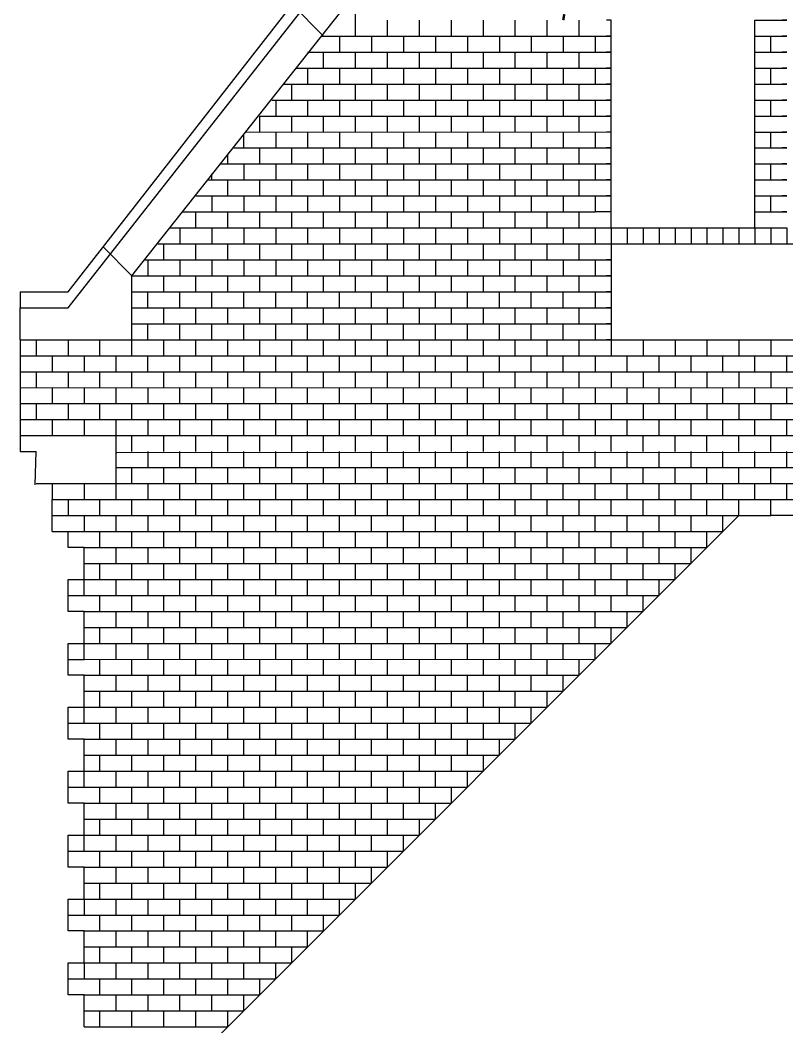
# Model space of a CAD drawing. Extents: x 10 to 104, y 10 to 179.
# Drawn here: x 10 to 58, y 84 to 147 of the extents above; entities that cross this region are included whole.
import ezdxf

# ---------------------------------------------------------------- set-up
doc = ezdxf.new("R2010")
doc.units = 0
doc.header["$MEASUREMENT"] = 0
doc.layers.add('OHNE_NAMEN', color=7, linetype='CONTINUOUS')

msp = doc.modelspace()

# ---------------------------------------------------------------- linework, layer by layer
at = {"layer": 'OHNE_NAMEN', "color": 7, "linetype": 'CONTINUOUS'}
for p, q in [((13.0011, 129.0017), (46.0012, 171.0016)), ((17.0011, 131.0015), (43.8894, 165.0139)), ((29, 145.9999), (27.0012, 148.0016)), ((31.0012, 146.0017), (31.0012, 148.0016)), ((31.0002, 146.0006), (31.0002, 147.0007)), ((33.0002, 146.0006), (33.0002, 147.0007)), ((35.0002, 146.0006), (35.0002, 147.0007)), ((37.0004, 146.0006), (37.0004, 147.0007)), ((39.0003, 146.0006), (39.0003, 147.0007)), ((41.0002, 146.0006), (41.0002, 147.0007)), ((43.0001, 146.0006), (43.0001, 147.0007)), ((45.0003, 146.0006), (45.0003, 147.0007)), ((56.0003, 147.0004), (58.0002, 147.0004)), ((28.875, 145.9999), (31.0012, 146.0017)), ((30.0004, 146.001), (30.0004, 145.0008)), ((31.0008, 146.0013), (47.0006, 146.0013)), ((32.0004, 146.001), (32.0004, 145.0008)), ((34.0004, 146.001), (34.0004, 145.0008)), ((36.0003, 146.001), (36.0003, 145.0008)), ((38.0005, 146.001), (38.0005, 145.0008)), ((40.0004, 146.001), (40.0004, 145.0008)), ((42.0003, 146.001), (42.0003, 145.0008)), ((44.0002, 146.001), (44.0002, 145.0008)), ((46.0005, 146.001), (46.0005, 145.0008)), ((56.0003, 146.0003), (58.0002, 146.0003)), ((57.0004, 145.0005), (57.0004, 146.0003)), ((28.0007, 145.0012), (47.0006, 145.0012)), ((29.0002, 144.0007), (29.0002, 145.0008)), ((31.0002, 144.0007), (31.0002, 145.0008)), ((33.0002, 144.0007), (33.0002, 145.0008)), ((35.0002, 144.0007), (35.0002, 145.0008)), ((37.0004, 144.0007), (37.0004, 145.0008)), ((39.0003, 144.0007), (39.0003, 145.0008)), ((41.0002, 144.0007), (41.0002, 145.0008)), ((43.0001, 144.0007), (43.0001, 145.0008)), ((45.0003, 144.0007), (45.0003, 145.0008)), ((56.0003, 145.0005), (58.0002, 145.0005)), ((27.25, 144), (47.0006, 144.0014)), ((28.0004, 144.0011), (28.0004, 143.0009)), ((30.0004, 144.0011), (30.0004, 143.0009)), ((32.0004, 144.0011), (32.0004, 143.0009)), ((34.0004, 144.0011), (34.0004, 143.0009)), ((36.0003, 144.0011), (36.0003, 143.0009)), ((38.0005, 144.0011), (38.0005, 143.0009)), ((40.0004, 144.0011), (40.0004, 143.0009)), ((42.0003, 144.0011), (42.0003, 143.0009)), ((44.0002, 144.0011), (44.0002, 143.0009)), ((46.0005, 144.0011), (46.0005, 143.0009)), ((56.0003, 144.0004), (58.0002, 144.0004)), ((57.0004, 143.0002), (57.0004, 144.0004)), ((26.5, 142.9999), (47.0006, 143.0013)), ((27.0003, 142.0008), (27.0003, 143.0009)), ((29.0002, 142.0008), (29.0002, 143.0009)), ((31.0002, 142.0008), (31.0002, 143.0006)), ((33.0002, 142.0008), (33.0002, 143.0006)), ((35.0002, 142.0008), (35.0002, 143.0006)), ((37.0004, 142.0008), (37.0004, 143.0006)), ((39.0003, 142.0008), (39.0003, 143.0006)), ((41.0002, 142.0008), (41.0002, 143.0006)), ((43.0001, 142.0008), (43.0001, 143.0006)), ((45.0003, 142.0008), (45.0003, 143.0006)), ((56.0003, 143.0002), (58.0002, 143.0002)), ((25.75, 142.0001), (47.0006, 142.0012)), ((26.0004, 142.0008), (26.0004, 141.001)), ((28.0004, 142.0008), (28.0004, 141.001)), ((30.0004, 142.0008), (30.0004, 141.001)), ((32.0004, 142.0008), (32.0004, 141.001)), ((34.0004, 142.0008), (34.0004, 141.001)), ((36.0003, 142.0008), (36.0003, 141.001)), ((38.0005, 142.0008), (38.0005, 141.001)), ((40.0004, 142.0008), (40.0004, 141.001)), ((42.0003, 142.0008), (42.0003, 141.001)), ((44.0002, 142.0008), (44.0002, 141.001)), ((46.0005, 142.0008), (46.0005, 141.001)), ((56.0003, 142.0005), (58.0002, 142.0005)), ((57.0004, 141.0003), (57.0004, 142.0005)), ((25, 141), (47.0006, 141.0014)), ((25.0003, 140.0009), (25.0003, 141.001)), ((27.0003, 140.0009), (27.0003, 141.001)), ((29.0002, 140.0009), (29.0002, 141.001)), ((31.0002, 140.0009), (31.0002, 141.0007)), ((33.0002, 140.0009), (33.0002, 141.0007)), ((35.0002, 140.0009), (35.0002, 141.0007)), ((37.0004, 140.0009), (37.0004, 141.0007)), ((39.0003, 140.0009), (39.0003, 141.0007)), ((41.0002, 140.0009), (41.0002, 141.0007)), ((43.0001, 140.0009), (43.0001, 141.0007)), ((45.0003, 140.0009), (45.0003, 141.0007)), ((56.0003, 141.0003), (58.0002, 141.0003)), ((24, 139.0001), (24, 139.875)), ((24.125, 139.9999), (47.0006, 140.0013)), ((26.0004, 140.0009), (26.0004, 139.0008)), ((28.0004, 140.0009), (28.0004, 139.0008)), ((30.0004, 140.0009), (30.0004, 139.0008)), ((32.0004, 140.0009), (32.0004, 139.0008)), ((34.0004, 140.0009), (34.0004, 139.0008)), ((36.0003, 140.0009), (36.0003, 139.0008)), ((38.0005, 140.0009), (38.0005, 139.0008)), ((40.0004, 140.0009), (40.0004, 139.0008)), ((42.0003, 140.0009), (42.0003, 139.0008)), ((44.0002, 140.0009), (44.0002, 139.0008)), ((46.0005, 140.0009), (46.0005, 139.0008)), ((56.0003, 140.0002), (58.0002, 140.0002)), ((57.0004, 139.0004), (57.0004, 140.0002)), ((23.0003, 138.001), (23, 138.6251)), ((23.375, 139.0001), (47.0006, 139.0012)), ((25.0003, 138.001), (25.0003, 139.0008)), ((27.0003, 138.001), (27.0003, 139.0008)), ((29.0002, 138.001), (29.0002, 139.0008)), ((31.0002, 138.0007), (31.0002, 139.0008)), ((33.0002, 138.0007), (33.0002, 139.0008)), ((35.0002, 138.0007), (35.0002, 139.0008)), ((37.0004, 138.0007), (37.0004, 139.0008)), ((39.0003, 138.0007), (39.0003, 139.0008)), ((41.0002, 138.0007), (41.0002, 139.0008)), ((43.0001, 138.0007), (43.0001, 139.0008)), ((45.0003, 138.0007), (45.0003, 139.0008)), ((56.0003, 139.0004), (58.0002, 139.0004)), ((22.5, 138), (47.0006, 138.0014)), ((24.0004, 138.001), (24.0004, 137.0009)), ((26.0004, 138.001), (26.0004, 137.0009)), ((28.0004, 138.001), (28.0004, 137.0009)), ((30.0004, 138.001), (30.0004, 137.0009)), ((32.0004, 138.001), (32.0004, 137.0009)), ((34.0004, 138.001), (34.0004, 137.0009)), ((36.0003, 138.001), (36.0003, 137.0009)), ((38.0005, 138.001), (38.0005, 137.0009)), ((40.0004, 138.001), (40.0004, 137.0009)), ((42.0003, 138.001), (42.0003, 137.0009)), ((44.0002, 138.001), (44.0002, 137.0009)), ((46.0005, 138.001), (46.0005, 137.0009)), ((56.0003, 138.0003), (58.0002, 138.0003)), ((57.0004, 137.0002), (57.0004, 138.0003)), ((22, 136.9998), (22, 137.3748)), ((21.75, 136.9998), (47.0006, 137.0012)), ((23.0004, 136.0008), (23.0004, 137.0009)), ((25.0003, 136.0008), (25.0003, 137.0009)), ((27.0003, 136.0008), (27.0003, 137.0009)), ((29.0003, 136.0008), (29.0003, 137.0009)), ((31.0002, 136.0008), (31.0002, 137.0009)), ((33.0002, 136.0008), (33.0002, 137.0009)), ((35.0002, 136.0008), (35.0002, 137.0009)), ((37.0004, 136.0008), (37.0004, 137.0009)), ((39.0003, 136.0008), (39.0003, 137.0009)), ((41.0002, 136.0008), (41.0002, 137.0009)), ((43.0001, 136.0008), (43.0001, 137.0009)), ((45.0003, 136.0008), (45.0003, 137.0009)), ((56.0003, 137.0002), (58.0002, 137.0002)), ((21.0008, 136.0011), (47.0006, 136.0011)), ((22.0004, 136.0008), (22.0004, 135.001)), ((24.0004, 136.0008), (24.0004, 135.001)), ((26.0004, 136.0008), (26.0004, 135.001)), ((28.0004, 136.0008), (28.0004, 135.001)), ((30.0004, 136.0008), (30.0004, 135.001)), ((32.0004, 136.0008), (32.0004, 135.001)), ((34.0004, 136.0008), (34.0004, 135.001)), ((36.0003, 136.0008), (36.0003, 135.001)), ((38.0005, 136.0008), (38.0005, 135.001)), ((40.0004, 136.0008), (40.0004, 135.001)), ((42.0003, 136.0008), (42.0003, 135.001)), ((44.0002, 136.0008), (44.0002, 135.001)), ((46.0005, 136.0008), (46.0005, 135.001)), ((56.0003, 136.0004), (58.0002, 136.0004)), ((57.0004, 135.0003), (57.0004, 136.0004)), ((20.125, 134.9999), (46.0008, 135.0014)), ((21.0004, 134.0009), (21.0004, 135.001)), ((23.0004, 134.0009), (23.0004, 135.001)), ((25.0003, 134.0009), (25.0003, 135.001)), ((27.0003, 134.0009), (27.0003, 135.001)), ((29.0003, 134.0009), (29.0003, 135.001)), ((31.0003, 134.0009), (31.0003, 135.001)), ((33.0002, 134.0009), (33.0002, 135.001)), ((35.0002, 134.0009), (35.0002, 135.001)), ((37.0004, 134.0009), (37.0004, 135.001)), ((39.0003, 134.0009), (39.0003, 135.0006)), ((41.0002, 134.0009), (41.0002, 135.0006)), ((43.0001, 134.0009), (43.0001, 135.0006)), ((45.0003, 134.0009), (45.0003, 135.0006)), ((47.0006, 135.0014), (46.0008, 135.0014)), ((56.0003, 135.0003), (58.0002, 135.0003)), ((19.375, 134.0002), (47.0002, 134.0005)), ((20.0003, 134.0009), (20.0003, 133.0007)), ((22.0004, 134.0009), (22.0004, 133.0007)), ((24.0004, 134.0009), (24.0004, 133.0007)), ((26.0004, 134.0009), (26.0004, 133.0007)), ((28.0004, 134.0009), (28.0004, 133.0007)), ((30.0004, 134.0009), (30.0004, 133.0007)), ((32.0004, 134.0009), (32.0004, 133.0007)), ((34.0004, 134.0009), (34.0004, 133.0007)), ((36.0003, 134.0009), (36.0003, 133.0007)), ((38.0005, 134.0009), (38.0005, 133.0007)), ((40.0004, 134.0009), (40.0004, 133.0007)), ((42.0003, 134.0009), (42.0003, 133.0007)), ((44.0002, 134.0009), (44.0002, 133.0007)), ((46.0001, 134.0005), (46.0001, 133.0004)), ((47.0002, 134.0005), (47.0002, 133.0004)), ((48.0004, 134.0005), (48.0004, 133.0004)), ((49.0005, 134.0005), (49.0005, 133.0004)), ((50.0003, 134.0005), (50.0003, 133.0004)), ((51.0004, 134.0005), (51.0004, 133.0004)), ((52.0005, 134.0005), (52.0005, 133.0004)), ((53.0003, 134.0005), (53.0003, 133.0004)), ((54.0004, 134.0005), (54.0004, 133.0004)), ((55.0005, 134.0005), (55.0005, 133.0004)), ((56.0003, 134.0005), (56.0003, 133.0004)), ((56.0003, 134.0005), (58.0002, 134.0005)), ((57.0004, 134.0005), (57.0004, 133.0004)), ((58.0002, 134.0005), (58.0002, 133.0004)), ((18.625, 133), (47.0002, 133.0004)), ((19.0004, 132.001), (19.0004, 133.0007)), ((21.0004, 132.001), (21.0004, 133.0007)), ((23.0004, 132.001), (23.0004, 133.0007)), ((25.0003, 132.001), (25.0003, 133.0007)), ((27.0003, 132.001), (27.0003, 133.0007)), ((29.0003, 132.001), (29.0003, 133.0007)), ((31.0003, 132.001), (31.0003, 133.0007)), ((33.0003, 132.001), (33.0003, 133.0007)), ((35.0004, 132.001), (35.0004, 133.0007)), ((37.0004, 132.001), (37.0004, 133.0007)), ((39.0003, 132.0006), (39.0003, 133.0007)), ((41.0002, 132.0006), (41.0002, 133.0007)), ((43.0004, 132.0006), (43.0004, 133.0007)), ((45.0003, 132.0006), (45.0003, 133.0007)), ((17.0011, 131.0015), (15.1768, 132.8258)), ((17.75, 131.9999), (47.0002, 132.0003)), ((18.0003, 132.001), (18.0003, 131.0009)), ((20.0003, 132.001), (20.0003, 131.0009)), ((22.0004, 132.001), (22.0004, 131.0009)), ((24.0004, 132.001), (24.0004, 131.0009)), ((26.0004, 132.001), (26.0004, 131.0009)), ((28.0004, 132.001), (28.0004, 131.0009)), ((30.0004, 132.001), (30.0004, 131.0009)), ((32.0004, 132.001), (32.0004, 131.0009)), ((34.0004, 132.001), (34.0004, 131.0009)), ((36.0003, 132.001), (36.0003, 131.0009)), ((38.0005, 132.001), (38.0005, 131.0009)), ((40.0004, 132.001), (40.0004, 131.0009)), ((42.0003, 132.001), (42.0003, 131.0009)), ((44.0002, 132.001), (44.0002, 131.0009)), ((46.0005, 132.0003), (46.0005, 131.0005)), ((17.0004, 130.0007), (17.0004, 131.0009)), ((17.0007, 131.0012), (47.0002, 131.0005)), ((17.0011, 127.0014), (17.0011, 131.0015)), ((19.0004, 130.0007), (19.0004, 131.0009)), ((21.0004, 130.0007), (21.0004, 131.0009)), ((23.0004, 130.0007), (23.0004, 131.0009)), ((25.0003, 130.0007), (25.0003, 131.0009)), ((27.0003, 130.0007), (27.0003, 131.0009)), ((29.0003, 130.0007), (29.0003, 131.0009)), ((31.0003, 130.0007), (31.0003, 131.0009)), ((33.0003, 130.0007), (33.0003, 131.0009)), ((35.0004, 130.0007), (35.0004, 131.0009)), ((37.0004, 130.0007), (37.0004, 131.0009)), ((39.0003, 130.0007), (39.0003, 131.0009)), ((41.0002, 130.0007), (41.0002, 131.0009)), ((43.0004, 130.0007), (43.0004, 131.0009)), ((45.0003, 130.0007), (45.0003, 131.0009)), ((17.0007, 130.0014), (47.0002, 130.0004)), ((18, 128.9999), (18, 130)), ((20.0003, 129.0009), (20.0003, 130.0007)), ((22.0004, 129.0009), (22.0004, 130.0007)), ((24.0004, 129.0009), (24.0004, 130.0007)), ((26.0004, 129.0009), (26.0004, 130.0007)), ((28.0004, 129.0009), (28.0004, 130.0007)), ((30.0004, 129.0009), (30.0004, 130.0007)), ((32.0004, 129.0009), (32.0004, 130.0007)), ((34.0004, 129.0009), (34.0004, 130.0007)), ((36.0003, 129.0009), (36.0003, 130.0007)), ((38.0005, 129.0009), (38.0005, 130.0007)), ((40.0004, 129.0006), (40.0004, 130.0007)), ((42.0003, 129.0006), (42.0003, 130.0007)), ((44.0002, 129.0006), (44.0002, 130.0007)), ((46.0005, 130.0004), (46.0005, 129.0003)), ((10.0008, 129.0013), (13.0011, 129.0017)), ((17.0004, 128.0008), (17.0004, 129.0009)), ((17.0007, 129.0013), (47.0002, 129.0003)), ((19.0004, 128.0008), (19.0004, 129.0009)), ((21.0004, 128.0008), (21.0004, 129.0009)), ((23.0004, 128.0008), (23.0004, 129.0009)), ((25.0003, 128.0008), (25.0003, 129.0009)), ((27.0003, 128.0008), (27.0003, 129.0009)), ((29.0003, 128.0008), (29.0003, 129.0009)), ((31.0003, 128.0008), (31.0003, 129.0009)), ((33.0003, 128.0008), (33.0003, 129.0009)), ((35.0004, 128.0008), (35.0004, 129.0009)), ((37.0004, 128.0008), (37.0004, 129.0009)), ((39.0003, 128.0008), (39.0003, 129.0009)), ((41.0002, 128.0008), (41.0002, 129.0009)), ((43.0004, 128.0008), (43.0004, 129.0009)), ((45.0003, 128.0008), (45.0003, 129.0009)), ((17.0007, 128.0012), (47.0002, 128.0005)), ((18.0003, 127.0007), (18.0003, 128.0008)), ((20.0003, 127.0007), (20.0003, 128.0008)), ((22.0004, 127.0007), (22.0004, 128.0008)), ((24.0004, 127.0007), (24.0004, 128.0008)), ((26.0004, 127.0007), (26.0004, 128.0008)), ((28.0004, 127.0007), (28.0004, 128.0008)), ((30.0004, 127.0007), (30.0004, 128.0008)), ((32.0004, 127.0007), (32.0004, 128.0008)), ((34.0004, 127.0007), (34.0004, 128.0008)), ((36.0003, 127.0007), (36.0003, 128.0008)), ((38.0002, 127.0007), (38.0002, 128.0008)), ((40.0004, 127.0007), (40.0004, 128.0008)), ((42.0003, 127.0007), (42.0003, 128.0008)), ((44.0002, 127.0007), (44.0002, 128.0008)), ((46.0005, 128.0005), (46.0005, 127.0004)), ((10.0008, 127.0014), (47.0002, 127.0004)), ((11.0004, 127.0007), (11.0004, 126.0009)), ((13.0004, 127.0007), (13.0004, 126.0009)), ((15.0004, 126.0009), (15.0004, 127.0007)), ((17.0004, 126.0009), (17.0004, 127.0007)), ((19.0004, 126.0009), (19.0004, 127.0007)), ((21.0004, 126.0009), (21.0004, 127.0007)), ((23.0004, 126.0009), (23.0004, 127.0007)), ((25.0003, 126.0009), (25.0003, 127.0007)), ((27.0003, 126.0009), (27.0003, 127.0007)), ((29.0003, 126.0009), (29.0003, 127.0007)), ((31.0003, 126.0009), (31.0003, 127.0007)), ((33.0003, 126.0009), (33.0003, 127.0007)), ((35.0004, 126.0009), (35.0004, 127.0007)), ((37.0004, 126.0009), (37.0004, 127.0007)), ((39.0003, 126.0009), (39.0003, 127.0007)), ((41.0002, 126.0009), (41.0002, 127.0007)), ((43.0004, 126.0009), (43.0004, 127.0007)), ((45.0003, 126.0009), (45.0003, 127.0007)), ((47.0002, 127.0004), (47.0002, 126.0002)), ((49.0005, 127.0004), (49.0005, 126.0002)), ((51.0004, 127.0004), (51.0004, 126.0002)), ((53.0003, 127.0004), (53.0003, 126.0002)), ((55.0005, 127.0004), (55.0005, 126.0002)), ((57.0004, 127.0004), (57.0004, 126.0002)), ((10.0008, 126.0013), (104.0003, 126.0002)), ((12.0003, 126.0009), (12.0003, 125.0008)), ((14.0003, 126.0009), (14.0003, 125.0008)), ((16.0003, 126.0009), (16.0003, 125.0008)), ((18.0003, 125.0008), (18.0003, 126.0009)), ((20.0003, 125.0008), (20.0003, 126.0009)), ((22.0004, 125.0008), (22.0004, 126.0009)), ((24.0004, 125.0008), (24.0004, 126.0009)), ((26.0004, 125.0008), (26.0004, 126.0009)), ((28.0004, 125.0008), (28.0004, 126.0009)), ((30.0004, 125.0008), (30.0004, 126.0009)), ((32.0003, 125.0008), (32.0003, 126.0009)), ((34.0004, 125.0008), (34.0004, 126.0009)), ((36.0003, 125.0008), (36.0003, 126.0009)), ((38.0002, 125.0008), (38.0002, 126.0006)), ((40.0004, 125.0008), (40.0004, 126.0006)), ((42.0003, 125.0008), (42.0003, 126.0006)), ((44.0002, 125.0008), (44.0002, 126.0006)), ((46.0005, 126.0002), (46.0005, 125.0004)), ((48, 125.0008), (48, 126.0006)), ((50.0003, 125.0008), (50.0003, 126.0006)), ((52.0001, 125.0008), (52.0001, 126.0006)), ((54, 125.0008), (54, 126.0006)), ((56.0003, 125.0008), (56.0003, 126.0006)), ((58.0002, 125.0008), (58.0002, 126.0006)), ((10.0008, 125.0012), (104.0003, 125.0004)), ((11.0004, 125.0008), (11.0004, 124.001)), ((13.0004, 125.0008), (13.0004, 124.001)), ((15.0004, 124.001), (15.0004, 125.0008)), ((17.0004, 124.001), (17.0004, 125.0008)), ((19.0004, 124.001), (19.0004, 125.0008)), ((21.0004, 124.001), (21.0004, 125.0008)), ((23.0004, 124.001), (23.0004, 125.0008)), ((25.0003, 124.001), (25.0003, 125.0008)), ((27.0003, 124.001), (27.0003, 125.0008)), ((29.0003, 124.001), (29.0003, 125.0008)), ((31.0003, 124.001), (31.0003, 125.0008)), ((33.0003, 124.001), (33.0003, 125.0008)), ((35.0004, 124.001), (35.0004, 125.0008)), ((37.0004, 124.001), (37.0004, 125.0008)), ((39.0003, 124.001), (39.0003, 125.0008)), ((41.0002, 124.001), (41.0002, 125.0008)), ((43.0004, 124.001), (43.0004, 125.0008)), ((45.0003, 124.001), (45.0003, 125.0008)), ((47.0002, 125.0004), (47.0002, 124.0003)), ((49.0005, 125.0004), (49.0005, 124.0003)), ((51.0004, 125.0004), (51.0004, 124.0003)), ((53.0003, 125.0004), (53.0003, 124.0003)), ((55.0005, 125.0004), (55.0005, 124.0003)), ((57.0004, 125.0004), (57.0004, 124.0003)), ((10.0008, 124.0014), (104.0003, 124.0003)), ((12.0003, 124.001), (12.0003, 123.0009)), ((14.0003, 124.001), (14.0003, 123.0009)), ((16.0003, 124.001), (16.0003, 123.0009)), ((18.0003, 124.001), (18.0003, 123.0009)), ((20.0003, 123.0009), (20.0003, 124.001)), ((22.0004, 123.0009), (22.0004, 124.001)), ((24.0004, 123.0009), (24.0004, 124.001)), ((26.0004, 123.0009), (26.0004, 124.001)), ((28.0004, 123.0009), (28.0004, 124.001)), ((30.0004, 123.0009), (30.0004, 124.001)), ((32.0004, 123.0009), (32.0004, 124.001)), ((34.0004, 123.0009), (34.0004, 124.001)), ((36.0003, 123.0009), (36.0003, 124.001)), ((38.0005, 123.0009), (38.0005, 124.001)), ((40.0004, 123.0009), (40.0004, 124.0007)), ((42.0003, 123.0009), (42.0003, 124.0007)), ((44.0002, 123.0009), (44.0002, 124.0007)), ((46.0005, 124.0003), (46.0005, 123.0002)), ((48, 123.0009), (48, 124.0007)), ((50.0003, 123.0009), (50.0003, 124.0007)), ((52.0001, 123.0009), (52.0001, 124.0007)), ((54, 123.0009), (54, 124.0007)), ((56.0003, 123.0009), (56.0003, 124.0007)), ((58.0002, 123.0009), (58.0002, 124.0007)), ((10.0008, 123.0013), (104.0003, 123.0002)), ((11.0004, 123.0009), (11.0004, 122.0008)), ((13.0004, 123.0009), (13.0004, 122.0008)), ((15.0004, 122.0008), (15.0004, 123.0009)), ((17.0004, 122.0008), (17.0004, 123.0009)), ((19.0004, 122.0008), (19.0004, 123.0009)), ((21.0004, 122.0008), (21.0004, 123.0009)), ((23.0004, 122.0008), (23.0004, 123.0009)), ((25.0003, 122.0008), (25.0003, 123.0009)), ((27.0003, 122.0008), (27.0003, 123.0009)), ((29.0003, 122.0008), (29.0003, 123.0009)), ((31.0003, 122.0008), (31.0003, 123.0009)), ((33.0003, 122.0008), (33.0003, 123.0009)), ((35.0004, 122.0008), (35.0004, 123.0009)), ((37.0004, 122.0008), (37.0004, 123.0009)), ((39.0003, 122.0008), (39.0003, 123.0009)), ((41.0002, 122.0008), (41.0002, 123.0009)), ((43.0004, 122.0008), (43.0004, 123.0009)), ((45.0003, 122.0008), (45.0003, 123.0009)), ((47.0002, 123.0002), (47.0002, 122.0004)), ((49.0005, 123.0002), (49.0005, 122.0004)), ((51.0004, 123.0002), (51.0004, 122.0004)), ((53.0003, 123.0002), (53.0003, 122.0004)), ((55.0005, 123.0002), (55.0005, 122.0004)), ((57.0004, 123.0002), (57.0004, 122.0004)), ((10.0008, 122.0011), (104.0003, 122.0004)), ((12.0003, 122.0008), (12.0003, 121.001)), ((14.0003, 122.0008), (14.0003, 121.001)), ((16.0003, 122.0008), (16.0003, 121.001)), ((18.0003, 122.0008), (18.0003, 121.001)), ((20.0003, 121.001), (20.0003, 122.0008)), ((22.0004, 121.001), (22.0004, 122.0008)), ((24.0004, 121.001), (24.0004, 122.0008)), ((26.0004, 121.001), (26.0004, 122.0008)), ((28.0004, 121.001), (28.0004, 122.0008)), ((30.0004, 121.001), (30.0004, 122.0008)), ((32.0004, 121.001), (32.0004, 122.0008)), ((34.0004, 121.001), (34.0004, 122.0008)), ((36.0003, 121.001), (36.0003, 122.0008)), ((38.0005, 121.001), (38.0005, 122.0008)), ((40.0004, 121.0007), (40.0004, 122.0008)), ((42.0003, 121.0007), (42.0003, 122.0008)), ((44.0002, 121.0007), (44.0002, 122.0008)), ((46.0005, 122.0004), (46.0005, 121.0003)), ((48, 121.0007), (48, 122.0008)), ((50.0003, 121.0007), (50.0003, 122.0008)), ((52.0001, 121.0007), (52.0001, 122.0008)), ((54, 121.0007), (54, 122.0008)), ((56.0003, 121.0007), (56.0003, 122.0008)), ((58.0002, 121.0007), (58.0002, 122.0008)), ((10.0008, 121.0014), (104.0003, 121.0003)), ((16.0003, 121.0003), (16.0003, 118.0003)), ((17.0004, 120.0009), (17.0004, 121.001)), ((19.0004, 120.0009), (19.0004, 121.001)), ((21.0004, 120.0009), (21.0004, 121.001)), ((23.0004, 120.0009), (23.0004, 121.001)), ((25.0003, 120.0009), (25.0003, 121.001)), ((27.0003, 120.0009), (27.0003, 121.001)), ((29.0003, 120.0009), (29.0003, 121.001)), ((31.0003, 120.0009), (31.0003, 121.001)), ((33.0003, 120.0009), (33.0003, 121.001)), ((35.0004, 120.0009), (35.0004, 121.001)), ((37.0004, 120.0009), (37.0004, 121.001)), ((39.0003, 120.0009), (39.0003, 121.001)), ((41.0002, 120.0009), (41.0002, 121.001)), ((43.0004, 120.0009), (43.0004, 121.001)), ((45.0003, 120.0009), (45.0003, 121.001)), ((47.0002, 120.0009), (47.0002, 121.001)), ((49.0005, 120.0009), (49.0005, 121.001)), ((51.0004, 120.0009), (51.0004, 121.001)), ((53.0003, 120.0009), (53.0003, 121.001)), ((55.0005, 120.0009), (55.0005, 121.001)), ((57.0004, 120.0009), (57.0004, 121.0007)), ((16.0517, 119.9448), (98.0003, 120.0002)), ((18.0003, 120.0009), (18.0003, 119.0011)), ((20.0003, 119.0011), (20.0003, 120.0009)), ((22.0004, 119.0011), (22.0004, 120.0009)), ((24.0004, 119.0011), (24.0004, 120.0009)), ((26.0004, 119.0011), (26.0004, 120.0009)), ((28.0004, 119.0011), (28.0004, 120.0009)), ((30.0004, 119.0011), (30.0004, 120.0009)), ((32.0004, 119.0011), (32.0004, 120.0009)), ((34.0004, 119.0011), (34.0004, 120.0009)), ((36.0003, 119.0011), (36.0003, 120.0009)), ((38.0005, 119.0011), (38.0005, 120.0009)), ((40.0004, 119.0008), (40.0004, 120.0009)), ((42.0003, 119.0008), (42.0003, 120.0009)), ((44.0002, 119.0008), (44.0002, 120.0009)), ((46.0001, 119.0008), (46.0001, 120.0009)), ((48.0004, 119.0008), (48.0004, 120.0009)), ((50.0003, 119.0008), (50.0003, 120.0009)), ((52.0001, 119.0008), (52.0001, 120.0009)), ((54.0004, 119.0008), (54.0004, 120.0009)), ((56.0003, 119.0008), (56.0003, 120.0009)), ((58.0002, 119.0008), (58.0002, 120.0009)), ((16.0003, 119.0004), (98.0003, 119.0004)), ((17.0004, 118.001), (17.0004, 119.0011)), ((19.0004, 118.001), (19.0004, 119.0011)), ((21.0004, 118.001), (21.0004, 119.0011)), ((23.0004, 118.001), (23.0004, 119.0011)), ((25.0003, 118.001), (25.0003, 119.0011)), ((27.0003, 118.001), (27.0003, 119.0011)), ((29.0003, 118.001), (29.0003, 119.0011)), ((31.0003, 118.001), (31.0003, 119.0011)), ((33.0003, 118.001), (33.0003, 119.0011)), ((35.0004, 118.001), (35.0004, 119.0011)), ((37.0004, 118.001), (37.0004, 119.0011)), ((39.0003, 118.001), (39.0003, 119.0011)), ((41.0002, 118.001), (41.0002, 119.0011)), ((43.0004, 118.001), (43.0004, 119.0011)), ((45.0003, 118.001), (45.0003, 119.0011)), ((47.0002, 118.001), (47.0002, 119.0011)), ((49.0005, 118.0006), (49.0005, 119.0008)), ((51.0004, 118.0006), (51.0004, 119.0008)), ((53.0003, 118.0006), (53.0003, 119.0008)), ((55.0005, 118.0006), (55.0005, 119.0008)), ((57.0004, 118.0006), (57.0004, 119.0008)), ((12, 117.9999), (102, 117.9999)), ((14.0003, 118.001), (14.0003, 117.0009)), ((16.0003, 118.001), (16.0003, 117.0009)), ((18.0003, 118.001), (18.0003, 117.0009)), ((20.0003, 117.0009), (20.0003, 118.001)), ((22.0004, 117.0009), (22.0004, 118.001)), ((24.0004, 117.0009), (24.0004, 118.001)), ((26.0004, 117.0009), (26.0004, 118.001)), ((28.0004, 117.0009), (28.0004, 118.001)), ((30.0004, 117.0009), (30.0004, 118.001)), ((32.0004, 117.0009), (32.0004, 118.001)), ((34.0004, 117.0009), (34.0004, 118.001)), ((36.0003, 117.0009), (36.0003, 118.001)), ((38.0005, 117.0009), (38.0005, 118.001)), ((40.0004, 117.0009), (40.0004, 118.001)), ((42.0003, 117.0009), (42.0003, 118.001)), ((44.0002, 117.0009), (44.0002, 118.001)), ((46.0001, 117.0009), (46.0001, 118.001)), ((48.0004, 117.0009), (48.0004, 118.0006)), ((50.0003, 117.0009), (50.0003, 118.0006)), ((52.0001, 117.0009), (52.0001, 118.0006)), ((54.0004, 117.0009), (54.0004, 118.0006)), ((56.0003, 117.0009), (56.0003, 118.0006)), ((58.0002, 117.0009), (58.0002, 118.0006)), ((12, 117.0002), (102.0004, 117.0002)), ((13.0004, 117.0009), (13.0004, 116.0011)), ((15.0004, 116.0011), (15.0004, 117.0009)), ((17.0004, 116.0011), (17.0004, 117.0009)), ((19.0004, 116.0011), (19.0004, 117.0009)), ((21.0004, 116.0011), (21.0004, 117.0009)), ((23.0004, 116.0011), (23.0004, 117.0009)), ((25.0003, 116.0011), (25.0003, 117.0009)), ((27.0003, 116.0011), (27.0003, 117.0009)), ((29.0003, 116.0011), (29.0003, 117.0009)), ((31.0003, 116.0011), (31.0003, 117.0009)), ((33.0003, 116.0011), (33.0003, 117.0009)), ((35.0004, 116.0011), (35.0004, 117.0009)), ((37.0004, 116.0011), (37.0004, 117.0009)), ((39.0003, 116.0011), (39.0003, 117.0009)), ((41.0002, 116.0011), (41.0002, 117.0009)), ((43.0004, 116.0011), (43.0004, 117.0009)), ((45.0003, 116.0011), (45.0003, 117.0009)), ((47.0002, 116.0011), (47.0002, 117.0009)), ((49.0005, 116.0007), (49.0005, 117.0009)), ((51.0004, 116.0007), (51.0004, 117.0009)), ((53.0003, 116.0007), (53.0003, 117.0009)), ((55.0005, 116.0007), (55.0005, 117.0009)), ((57.0004, 116.0007), (57.0004, 117.0009)), ((12.0008, 116.0011), (57.0004, 116.0011)), ((13.9999, 116.0004), (13.9999, 115.0003)), ((16.0003, 116.0011), (16.0003, 115.001)), ((18.0003, 116.0011), (18.0003, 115.001)), ((20.0003, 115.001), (20.0003, 116.0011)), ((22.0004, 115.001), (22.0004, 116.0011)), ((22.0007, 83.0012), (55.0005, 116.0011)), ((24.0004, 115.001), (24.0004, 116.0011)), ((26.0004, 115.001), (26.0004, 116.0011)), ((28.0004, 115.001), (28.0004, 116.0011)), ((30.0004, 115.001), (30.0004, 116.0011)), ((32.0004, 115.001), (32.0004, 116.0011)), ((34.0004, 115.001), (34.0004, 116.0011)), ((36.0003, 115.001), (36.0003, 116.0011)), ((38.0005, 115.001), (38.0005, 116.0011)), ((40.0004, 115.001), (40.0004, 116.0011)), ((42.0003, 115.001), (42.0003, 116.0011)), ((44.0002, 115.001), (44.0002, 116.0011)), ((46.0001, 115.001), (46.0001, 116.0011)), ((48.0004, 115.0006), (48.0004, 116.0007)), ((50.0003, 115.0006), (50.0003, 116.0007)), ((52.0001, 115.0006), (52.0001, 116.0007)), ((54.0004, 115.0006), (54.0004, 116.0007)), ((102.0011, 116.0011), (57.0004, 116.0011)), ((13, 114.9999), (54.0008, 115.0013)), ((15.0004, 114.0008), (15.0004, 115.001)), ((17.0004, 114.0008), (17.0004, 115.001)), ((19.0004, 114.0008), (19.0004, 115.001)), ((21.0004, 114.0008), (21.0004, 115.001)), ((23.0004, 114.0008), (23.0004, 115.001)), ((25.0003, 114.0008), (25.0003, 115.001)), ((27.0003, 114.0008), (27.0003, 115.001)), ((29.0003, 114.0008), (29.0003, 115.001)), ((31.0003, 114.0008), (31.0003, 115.001)), ((33.0003, 114.0008), (33.0003, 115.001)), ((35.0004, 114.0008), (35.0004, 115.001)), ((37.0004, 114.0008), (37.0004, 115.001)), ((39.0003, 114.0008), (39.0003, 115.0006)), ((41.0002, 114.0008), (41.0002, 115.001)), ((43.0004, 114.0008), (43.0004, 115.001)), ((45.0003, 114.0008), (45.0003, 115.001)), ((47.0002, 114.0008), (47.0002, 115.001)), ((49.0005, 114.0008), (49.0005, 115.0006)), ((51.0004, 114.0008), (51.0004, 115.0006)), ((53.0003, 114.0008), (53.0003, 115.0006)), ((14.0008, 114.0012), (52.9999, 114.0005)), ((16.0003, 114.0008), (16.0003, 113.0007)), ((18.0003, 114.0008), (18.0003, 113.0007)), ((20.0003, 113.0007), (20.0003, 114.0008)), ((22.0004, 113.0007), (22.0004, 114.0008)), ((24.0004, 113.0007), (24.0004, 114.0008)), ((26.0004, 113.0007), (26.0004, 114.0008)), ((28.0004, 113.0007), (28.0004, 114.0008)), ((30.0004, 113.0007), (30.0004, 114.0008)), ((32.0004, 113.0007), (32.0004, 114.0008)), ((34.0004, 113.0007), (34.0004, 114.0008)), ((36.0003, 113.0007), (36.0003, 114.0008)), ((38.0005, 113.0007), (38.0005, 114.0008)), ((40.0004, 113.0007), (40.0004, 114.0008)), ((42.0003, 113.0007), (42.0003, 114.0008)), ((44.0002, 113.0007), (44.0002, 114.0008)), ((46.0001, 113.0007), (46.0001, 114.0008)), ((48.0004, 113.0007), (48.0004, 114.0008)), ((50.0003, 113.0007), (50.0003, 114.0008)), ((52.0001, 113.0007), (52.0001, 114.0008)), ((14.0008, 113.0011), (51.9998, 113.0004)), ((15.0004, 112.0009), (15.0004, 113.0007)), ((17.0004, 112.0009), (17.0004, 113.0007)), ((19.0004, 112.0009), (19.0004, 113.0007)), ((21.0004, 112.0009), (21.0004, 113.0007)), ((23.0004, 112.0009), (23.0004, 113.0007)), ((25.0003, 112.0009), (25.0003, 113.0007)), ((27.0003, 112.0009), (27.0003, 113.0007)), ((29.0003, 112.0009), (29.0003, 113.0007)), ((31.0003, 112.0009), (31.0003, 113.0007)), ((33.0003, 112.0009), (33.0003, 113.0007)), ((35.0004, 112.0009), (35.0004, 113.0007)), ((37.0004, 112.0009), (37.0004, 113.0007)), ((39.0003, 112.0009), (39.0003, 113.0007)), ((41.0002, 112.0009), (41.0002, 113.0007)), ((43.0004, 112.0009), (43.0004, 113.0007)), ((45.0003, 112.0009), (45.0003, 113.0007)), ((47.0002, 112.0009), (47.0002, 113.0007)), ((49.0005, 112.0009), (49.0005, 113.0007)), ((51.0004, 112.0009), (51.0004, 113.0007)), ((14, 111.0001), (14, 111.9999)), ((14.0008, 112.0013), (51, 112.0002)), ((16.0003, 112.0009), (16.0003, 111.0008)), ((18.0003, 112.0009), (18.0003, 111.0008)), ((20.0003, 111.0008), (20.0003, 112.0009)), ((22.0004, 111.0008), (22.0004, 112.0009)), ((24.0004, 111.0008), (24.0004, 112.0009)), ((26.0004, 111.0008), (26.0004, 112.0009)), ((28.0004, 111.0008), (28.0004, 112.0009)), ((30.0004, 111.0008), (30.0004, 112.0009)), ((32.0004, 111.0008), (32.0004, 112.0009)), ((34.0004, 111.0008), (34.0004, 112.0009)), ((36.0003, 111.0008), (36.0003, 112.0009)), ((38.0005, 111.0008), (38.0005, 112.0009)), ((40.0004, 111.0008), (40.0004, 112.0009)), ((42.0003, 111.0008), (42.0003, 112.0009)), ((44.0002, 111.0008), (44.0002, 112.0009)), ((46.0001, 111.0008), (46.0001, 112.0009)), ((48.0004, 111.0008), (48.0004, 112.0006)), ((50.0003, 111.0008), (50.0003, 112.0006)), ((14.0008, 111.0012), (49.9999, 111.0005)), ((15.0004, 110.0007), (15.0004, 111.0008)), ((17.0004, 110.0007), (17.0004, 111.0008)), ((19.0004, 110.0007), (19.0004, 111.0008)), ((21.0004, 110.0007), (21.0004, 111.0008)), ((23.0004, 110.0007), (23.0004, 111.0008)), ((25.0003, 110.0007), (25.0003, 111.0008)), ((27.0003, 110.0007), (27.0003, 111.0008)), ((29.0003, 110.0007), (29.0003, 111.0008)), ((31.0003, 110.0007), (31.0003, 111.0008)), ((33.0003, 110.0007), (33.0003, 111.0008)), ((35.0004, 110.0007), (35.0004, 111.0008)), ((37.0004, 110.0007), (37.0004, 111.0008)), ((39.0003, 110.0007), (39.0003, 111.0008)), ((41.0002, 110.0007), (41.0002, 111.0008)), ((43.0004, 110.0007), (43.0004, 111.0008)), ((45.0003, 110.0007), (45.0003, 111.0008)), ((47.0002, 110.0007), (47.0002, 111.0008)), ((49.0005, 110.0007), (49.0005, 111.0008)), ((14.0008, 110.001), (49.0001, 110.0003)), ((16.0003, 110.0007), (16.0003, 109.0009)), ((18.0003, 110.0007), (18.0003, 109.0009)), ((20.0003, 109.0009), (20.0003, 110.0007)), ((22.0004, 109.0009), (22.0004, 110.0007)), ((24.0004, 109.0009), (24.0004, 110.0007)), ((26.0004, 109.0009), (26.0004, 110.0007)), ((28.0004, 109.0009), (28.0004, 110.0007)), ((30.0004, 109.0009), (30.0004, 110.0007)), ((32.0004, 109.0009), (32.0004, 110.0007)), ((34.0004, 109.0009), (34.0004, 110.0007)), ((36.0003, 109.0009), (36.0003, 110.0007)), ((38.0005, 109.0009), (38.0005, 110.0007)), ((40.0004, 109.0009), (40.0004, 110.0007)), ((42.0003, 109.0009), (42.0003, 110.0007)), ((44.0002, 109.0009), (44.0002, 110.0007)), ((46.0001, 109.0009), (46.0001, 110.0007)), ((48.0004, 109.0006), (48.0004, 110.0007)), ((14.0008, 109.0013), (48, 109.0002)), ((15.0004, 108.0008), (15.0004, 109.0009)), ((17.0004, 108.0008), (17.0004, 109.0009)), ((19.0004, 108.0008), (19.0004, 109.0009)), ((21.0004, 108.0008), (21.0004, 109.0009)), ((23.0004, 108.0008), (23.0004, 109.0009)), ((25.0003, 108.0008), (25.0003, 109.0009)), ((27.0003, 108.0008), (27.0003, 109.0009)), ((29.0003, 108.0008), (29.0003, 109.0009)), ((31.0003, 108.0008), (31.0003, 109.0009)), ((33.0003, 108.0008), (33.0003, 109.0009)), ((35.0004, 108.0008), (35.0004, 109.0009)), ((37.0004, 108.0008), (37.0004, 109.0009)), ((39.0003, 108.0008), (39.0003, 109.0009)), ((41.0002, 108.0008), (41.0002, 109.0009)), ((43.0004, 108.0008), (43.0004, 109.0009)), ((45.0003, 108.0008), (45.0003, 109.0009)), ((47.0002, 108.0008), (47.0002, 109.0009)), ((14, 107), (14, 108.0001)), ((14.0008, 108.0011), (46.9999, 108.0004)), ((16.0003, 108.0008), (16.0003, 107.0007)), ((18.0003, 108.0008), (18.0003, 107.0007)), ((20.0003, 107.0007), (20.0003, 108.0008)), ((22.0004, 107.0007), (22.0004, 108.0008)), ((24.0004, 107.0007), (24.0004, 108.0008)), ((26.0004, 107.0007), (26.0004, 108.0008)), ((28.0004, 107.0007), (28.0004, 108.0008)), ((30.0004, 107.0007), (30.0004, 108.0008)), ((32.0004, 107.0007), (32.0004, 108.0008)), ((34.0004, 107.0007), (34.0004, 108.0008)), ((36.0003, 107.0007), (36.0003, 108.0008)), ((38.0005, 107.0007), (38.0005, 108.0008)), ((40.0004, 107.0007), (40.0004, 108.0008)), ((42.0003, 107.0007), (42.0003, 108.0008)), ((44.0002, 107.0007), (44.0002, 108.0008)), ((46.0001, 107.0007), (46.0001, 108.0008)), ((14.0008, 107.001), (46.0001, 107.0003)), ((15.0004, 106.0009), (15.0004, 107.001)), ((17.0004, 106.0009), (17.0004, 107.001)), ((19.0004, 106.0009), (19.0004, 107.001)), ((21.0004, 106.0009), (21.0004, 107.001)), ((23.0004, 106.0009), (23.0004, 107.001)), ((25.0003, 106.0009), (25.0003, 107.001)), ((27.0003, 106.0009), (27.0003, 107.001)), ((29.0003, 106.0009), (29.0003, 107.001)), ((31.0003, 106.0009), (31.0003, 107.001)), ((33.0003, 106.0009), (33.0003, 107.001)), ((35.0004, 106.0009), (35.0004, 107.001)), ((37.0004, 106.0009), (37.0004, 107.001)), ((39.0003, 106.0009), (39.0003, 107.001)), ((41.0002, 106.0009), (41.0002, 107.001)), ((43.0004, 106.0009), (43.0004, 107.001)), ((45.0003, 106.0009), (45.0003, 107.001)), ((14.0008, 106.0013), (45, 106.0002)), ((16.0003, 106.0009), (16.0003, 105.0008)), ((18.0003, 106.0009), (18.0003, 105.0008)), ((20.0003, 105.0008), (20.0003, 106.0009)), ((22.0004, 105.0008), (22.0004, 106.0009)), ((24.0004, 105.0008), (24.0004, 106.0009)), ((26.0004, 105.0008), (26.0004, 106.0009)), ((28.0004, 105.0008), (28.0004, 106.0009)), ((30.0004, 105.0008), (30.0004, 106.0009)), ((32.0004, 105.0008), (32.0004, 106.0009)), ((34.0004, 105.0008), (34.0004, 106.0009)), ((36.0003, 105.0008), (36.0003, 106.0009)), ((38.0005, 105.0008), (38.0005, 106.0009)), ((40.0004, 105.0008), (40.0004, 106.0009)), ((42.0003, 105.0008), (42.0003, 106.0009)), ((44.0002, 105.0008), (44.0002, 106.0009)), ((14.0008, 105.0011), (43.9999, 105.0004)), ((15.0004, 104.001), (15.0004, 105.0008)), ((17.0004, 104.001), (17.0004, 105.0008)), ((19.0004, 104.001), (19.0004, 105.0008)), ((21.0004, 104.001), (21.0004, 105.0008)), ((23.0004, 104.001), (23.0004, 105.0008)), ((25.0003, 104.001), (25.0003, 105.0008)), ((27.0003, 104.001), (27.0003, 105.0008)), ((29.0003, 104.001), (29.0003, 105.0008)), ((31.0003, 104.001), (31.0003, 105.0008)), ((33.0003, 104.001), (33.0003, 105.0008)), ((35.0004, 104.001), (35.0004, 105.0008)), ((37.0004, 104.001), (37.0004, 105.0008)), ((39.0003, 104.001), (39.0003, 105.0008)), ((41.0002, 104.001), (41.0002, 105.0008)), ((43.0004, 104.001), (43.0004, 105.0008)), ((14, 103.0002), (14, 103.9999)), ((14.0008, 104.001), (43.0001, 104.0003)), ((16.0003, 104.001), (16.0003, 103.0009)), ((18.0003, 104.001), (18.0003, 103.0009)), ((20.0003, 103.0009), (20.0003, 104.001)), ((22.0004, 103.0009), (22.0004, 104.001)), ((24.0004, 103.0009), (24.0004, 104.001)), ((26.0004, 103.0009), (26.0004, 104.001)), ((28.0004, 103.0009), (28.0004, 104.001)), ((30.0004, 103.0009), (30.0004, 104.001)), ((32.0004, 103.0009), (32.0004, 104.001)), ((34.0004, 103.0009), (34.0004, 104.001)), ((36.0003, 103.0009), (36.0003, 104.001)), ((38.0005, 103.0009), (38.0005, 104.001)), ((40.0004, 103.0009), (40.0004, 104.001)), ((42.0003, 103.0009), (42.0003, 104.001)), ((14.0008, 103.0012), (42, 103.0005)), ((15.0004, 102.0007), (15.0004, 103.0009)), ((17.0004, 102.0007), (17.0004, 103.0009)), ((19.0004, 102.0007), (19.0004, 103.0009)), ((21.0004, 102.0007), (21.0004, 103.0009)), ((23.0004, 102.0007), (23.0004, 103.0009)), ((25.0003, 102.0007), (25.0003, 103.0009)), ((27.0003, 102.0007), (27.0003, 103.0009)), ((29.0003, 102.0007), (29.0003, 103.0009)), ((31.0003, 102.0007), (31.0003, 103.0009)), ((33.0003, 102.0007), (33.0003, 103.0009)), ((35.0004, 102.0007), (35.0004, 103.0009)), ((37.0004, 102.0007), (37.0004, 103.0009)), ((39.0003, 102.0007), (39.0003, 103.0009)), ((41.0002, 102.0007), (41.0002, 103.0009)), ((14.0008, 102.0011), (40.9998, 102.0004)), ((16.0003, 102.0007), (16.0003, 101.0006)), ((18.0003, 102.0007), (18.0003, 101.0006)), ((20.0003, 101.0006), (20.0003, 102.0007)), ((22.0004, 101.0006), (22.0004, 102.0007)), ((24.0004, 101.0006), (24.0004, 102.0007)), ((26.0004, 101.0006), (26.0004, 102.0007)), ((28.0004, 101.0006), (28.0004, 102.0007)), ((30.0004, 101.0006), (30.0004, 102.0007)), ((32.0004, 101.0006), (32.0004, 102.0007)), ((34.0004, 101.0006), (34.0004, 102.0007)), ((36.0003, 101.0006), (36.0003, 102.0007)), ((38.0005, 101.0006), (38.0005, 102.0007)), ((40.0004, 101.0006), (40.0004, 102.0007)), ((14.0008, 101.001), (40.0001, 101.0003)), ((15.0004, 100.0009), (15.0004, 101.001)), ((17.0004, 100.0009), (17.0004, 101.001)), ((19.0004, 100.0009), (19.0004, 101.001)), ((21.0004, 100.0009), (21.0004, 101.001)), ((23.0004, 100.0009), (23.0004, 101.001)), ((25.0003, 100.0009), (25.0003, 101.001)), ((27.0003, 100.0009), (27.0003, 101.001)), ((29.0003, 100.0009), (29.0003, 101.001)), ((31.0003, 100.0009), (31.0003, 101.001)), ((33.0003, 100.0009), (33.0003, 101.001)), ((35.0004, 100.0009), (35.0004, 101.001)), ((37.0004, 100.0009), (37.0004, 101.001)), ((39.0003, 100.0009), (39.0003, 101.001)), ((14, 99), (14, 100.0001)), ((14.0008, 100.0012), (38.9999, 100.0005)), ((16.0003, 100.0009), (16.0003, 99.0007)), ((18.0003, 100.0009), (18.0003, 99.0007)), ((20.0003, 99.0007), (20.0003, 100.0009)), ((22.0004, 99.0007), (22.0004, 100.0009)), ((24.0004, 99.0007), (24.0004, 100.0009)), ((26.0004, 99.0007), (26.0004, 100.0009)), ((28.0004, 99.0007), (28.0004, 100.0009)), ((30.0004, 99.0007), (30.0004, 100.0009)), ((32.0004, 99.0007), (32.0004, 100.0009)), ((34.0004, 99.0007), (34.0004, 100.0009)), ((36.0003, 99.0007), (36.0003, 100.0009)), ((38.0005, 99.0007), (38.0005, 100.0009)), ((14.0008, 99.0011), (37.9998, 99.0004)), ((15.0004, 98.001), (15.0004, 99.0007)), ((17.0004, 98.001), (17.0004, 99.0007)), ((19.0004, 98.001), (19.0004, 99.0007)), ((21.0004, 98.001), (21.0004, 99.0007)), ((23.0004, 98.001), (23.0004, 99.0007)), ((25.0003, 98.001), (25.0003, 99.0007)), ((27.0003, 98.001), (27.0003, 99.0007)), ((29.0003, 98.001), (29.0003, 99.0007)), ((31.0003, 98.001), (31.0003, 99.0007)), ((33.0003, 98.001), (33.0003, 99.0007)), ((35.0004, 98.001), (35.0004, 99.0007)), ((37.0004, 98.001), (37.0004, 99.0007)), ((14.0008, 98.0013), (37, 98.0003)), ((16.0003, 98.001), (16.0003, 97.0008)), ((18.0003, 98.001), (18.0003, 97.0008)), ((20.0003, 97.0008), (20.0003, 98.001)), ((22.0004, 97.0008), (22.0004, 98.001)), ((24.0004, 97.0008), (24.0004, 98.001)), ((26.0004, 97.0008), (26.0004, 98.001)), ((28.0004, 97.0008), (28.0004, 98.001)), ((30.0004, 97.0008), (30.0004, 98.001)), ((32.0004, 97.0008), (32.0004, 98.001)), ((34.0004, 97.0008), (34.0004, 98.001)), ((36.0003, 97.0008), (36.0003, 98.001)), ((14.0008, 97.0012), (35.9999, 97.0005)), ((15.0004, 96.0007), (15.0004, 97.0008)), ((17.0004, 96.0007), (17.0004, 97.0008)), ((19.0004, 96.0007), (19.0004, 97.0008)), ((21.0004, 96.0007), (21.0004, 97.0008)), ((23.0004, 96.0007), (23.0004, 97.0008)), ((25.0003, 96.0007), (25.0003, 97.0008)), ((27.0003, 96.0007), (27.0003, 97.0008)), ((29.0003, 96.0007), (29.0003, 97.0008)), ((31.0003, 96.0007), (31.0003, 97.0008)), ((33.0003, 96.0007), (33.0003, 97.0008)), ((35.0004, 96.0007), (35.0004, 97.0008)), ((14, 94.9999), (14, 96)), ((14.0008, 96.0014), (35, 96.0004)), ((16.0003, 96.0007), (16.0003, 95.0006)), ((18.0003, 96.0007), (18.0003, 95.0006)), ((20.0003, 95.0006), (20.0003, 96.0007)), ((22.0004, 95.0006), (22.0004, 96.0007)), ((24.0004, 95.0006), (24.0004, 96.0007)), ((26.0004, 95.0006), (26.0004, 96.0007)), ((28.0004, 95.0006), (28.0004, 96.0007)), ((30.0004, 95.0006), (30.0004, 96.0007)), ((32.0004, 95.0006), (32.0004, 96.0007)), ((34.0004, 95.0006), (34.0004, 96.0007)), ((14.0008, 95.0013), (33.9999, 95.0002)), ((15.0004, 94.0008), (15.0004, 95.0009)), ((17.0004, 94.0008), (17.0004, 95.0009)), ((19.0004, 94.0008), (19.0004, 95.0009)), ((21.0004, 94.0008), (21.0004, 95.0009)), ((23.0004, 94.0008), (23.0004, 95.0009)), ((25.0003, 94.0008), (25.0003, 95.0009)), ((27.0003, 94.0008), (27.0003, 95.0009)), ((29.0003, 94.0008), (29.0003, 95.0009)), ((31.0003, 94.0008), (31.0003, 95.0009)), ((33.0003, 94.0008), (33.0003, 95.0009)), ((14.0008, 94.0012), (33, 94.0005)), ((16.0003, 94.0008), (16.0003, 93.0007)), ((18.0003, 94.0008), (18.0003, 93.0007)), ((20.0003, 93.0007), (20.0003, 94.0008)), ((22.0004, 93.0007), (22.0004, 94.0008)), ((24.0004, 93.0007), (24.0004, 94.0008)), ((26.0004, 93.0007), (26.0004, 94.0008)), ((28.0004, 93.0007), (28.0004, 94.0008)), ((30.0004, 93.0007), (30.0004, 94.0008)), ((32.0004, 93.0007), (32.0004, 94.0008)), ((14.0008, 93.0014), (31.9999, 93.0003)), ((15.0004, 92.0009), (15.0004, 93.0007)), ((17.0004, 92.0009), (17.0004, 93.0007)), ((19.0004, 92.0009), (19.0004, 93.0007)), ((21.0004, 92.0009), (21.0004, 93.0007)), ((23.0004, 92.0009), (23.0004, 93.0007)), ((25.0003, 92.0009), (25.0003, 93.0007)), ((27.0003, 92.0009), (27.0003, 93.0007)), ((29.0003, 92.0009), (29.0003, 93.0007)), ((31.0003, 92.0009), (31.0003, 93.0007)), ((13.9999, 92.0002), (13.9999, 91.0001)), ((14.0008, 92.0013), (31, 92.0002)), ((16.0003, 92.0009), (16.0003, 91.0008)), ((18.0003, 92.0009), (18.0003, 91.0008)), ((20.0003, 91.0008), (20.0003, 92.0009)), ((22.0004, 91.0008), (22.0004, 92.0009)), ((24.0004, 91.0008), (24.0004, 92.0009)), ((26.0004, 91.0008), (26.0004, 92.0009)), ((28.0004, 91.0008), (28.0004, 92.0009)), ((30.0004, 91.0008), (30.0004, 92.0009)), ((14.0008, 91.0011), (29.9999, 91.0004)), ((15.0004, 90.001), (15.0004, 91.0008)), ((17.0004, 90.001), (17.0004, 91.0008)), ((19.0004, 90.001), (19.0004, 91.0008)), ((21.0004, 90.001), (21.0004, 91.0008)), ((23.0004, 90.001), (23.0004, 91.0008)), ((25.0003, 90.001), (25.0003, 91.0008)), ((27.0003, 90.001), (27.0003, 91.0008)), ((29.0003, 90.001), (29.0003, 91.0008)), ((14.0008, 90.0014), (29, 90.0003)), ((16.0003, 90.001), (16.0003, 89.0009)), ((18.0003, 90.001), (18.0003, 89.0009)), ((20.0003, 89.0009), (20.0003, 90.001)), ((22.0004, 89.0009), (22.0004, 90.001)), ((24.0004, 89.0009), (24.0004, 90.001)), ((26.0004, 89.0009), (26.0004, 90.001)), ((28.0004, 89.0009), (28.0004, 90.001)), ((14.0008, 89.0012), (27.9999, 89.0002)), ((15.0004, 88.0011), (15.0004, 89.0009)), ((17.0004, 88.0011), (17.0004, 89.0009)), ((19.0004, 88.0011), (19.0004, 89.0009)), ((21.0004, 88.0011), (21.0004, 89.0009)), ((23.0004, 88.0011), (23.0004, 89.0009)), ((25.0003, 88.0011), (25.0003, 89.0009)), ((27.0003, 88.0011), (27.0003, 89.0009)), ((13.9999, 88.0004), (13.9999, 87.0003)), ((14.0008, 88.0011), (27, 88.0004)), ((16.0003, 88.0008), (16.0003, 87.0006)), ((18.0003, 88.0008), (18.0003, 87.0006)), ((20.0003, 87.0006), (20.0003, 88.0008)), ((22.0004, 87.0006), (22.0004, 88.0008)), ((24.0004, 87.0006), (24.0004, 88.0008)), ((26.0004, 87.0006), (26.0004, 88.0008)), ((14.0008, 87.0013), (26, 87.0003)), ((15.0004, 86.0009), (15.0004, 87.001)), ((17.0004, 86.0009), (17.0004, 87.001)), ((19.0004, 86.0009), (19.0004, 87.001)), ((21.0004, 86.0009), (21.0004, 87.001)), ((23.0004, 86.0009), (23.0004, 87.001)), ((25.0003, 86.0009), (25.0003, 87.001)), ((13.9999, 86.0005), (25.0008, 86.0012)), ((16.0003, 86.0009), (16.0003, 85.0007)), ((18.0003, 86.0009), (18.0003, 85.0007)), ((20.0003, 85.0007), (20.0003, 86.0009)), ((22.0004, 85.0007), (22.0004, 86.0009)), ((24.0004, 85.0007), (24.0004, 86.0009)), ((13.9999, 85.0004), (24.0007, 85.0011)), ((15.0004, 84.001), (15.0004, 85.0011)), ((17.0004, 84.001), (17.0004, 85.0011)), ((19.0004, 84.001), (19.0004, 85.0011)), ((21.0004, 84.001), (21.0004, 85.0011)), ((23.0004, 84.001), (23.0004, 85.0007)), ((13.9999, 84.0003), (23.0008, 84.0013))]:
    msp.add_line(p, q, dxfattribs=at)
at = {"layer": 'OHNE_NAMEN', "color": 5, "linetype": 'CONTINUOUS'}
for p, q in [((13.0011, 130.0014), (45.001, 171.0016)), ((10.0008, 130.0014), (13.0011, 130.0014)), ((10.0008, 130.0014), (10.0008, 129.0013)), ((10.0011, 127.0014), (10.0011, 129.0017)), ((10.0008, 127.0014), (10.0008, 120.0012)), ((10.0004, 120.0002), (11.0004, 120.0002)), ((10.9365, 117.9163), (11.0007, 120.0012)), ((11, 117.9999), (12, 117.9999)), ((12.0003, 118.001), (12.0003, 117.0009)), ((12.0008, 115.0013), (12.0008, 117.0012)), ((12, 114.9999), (13, 114.9999)), ((13, 114.0005), (13, 115.0003)), ((13.9999, 114.0005), (13, 114.0005)), ((13.9999, 112.0002), (13.9999, 114.0005)), ((13, 110.0003), (13, 112.0002)), ((13, 112.0002), (13.9999, 112.0002)), ((13.9999, 110.0003), (13, 110.0003)), ((13.9999, 108.0004), (13.9999, 110.0003)), ((13, 106.0002), (13, 108.0004)), ((13, 108.0004), (13.9999, 108.0004)), ((13.9999, 106.0002), (13, 106.0002)), ((13.9999, 104.0003), (13.9999, 106.0002)), ((13, 102.0004), (13, 104.0003)), ((13, 104.0003), (13.9999, 104.0003)), ((13.9999, 102.0004), (13, 102.0004)), ((13.9999, 100.0005), (13.9999, 102.0004)), ((13, 98.0003), (13, 100.0005)), ((13, 100.0005), (13.9999, 100.0005)), ((13.9999, 98.0003), (13, 98.0003)), ((13.9999, 96.0004), (13.9999, 98.0003)), ((13, 94.0005), (13, 96.0004)), ((13, 96.0004), (13.9999, 96.0004)), ((13.9999, 94.0005), (13, 94.0005)), ((13.9999, 92.0002), (13.9999, 94.0005)), ((13, 90.0003), (13, 92.0002)), ((13, 92.0002), (13.9999, 92.0002)), ((13.9999, 90.0003), (13, 90.0003)), ((13.9999, 88.0004), (13.9999, 90.0003)), ((13, 86.0005), (13, 88.0004)), ((13, 88.0004), (13.9999, 88.0004)), ((13.9999, 86.0005), (13, 86.0005)), ((13.9999, 84.0003), (13.9999, 86.0005))]:
    msp.add_line(p, q, dxfattribs=at)
at = {"layer": 'OHNE_NAMEN', "color": 1, "linetype": 'CONTINUOUS'}
for p, q in [((46.9999, 147), (46.7, 147)), ((47.0009, 134.0016), (47.0009, 147.0014)), ((55.9999, 147), (56.3002, 147)), ((56.001, 134.0016), (56.001, 147.0014)), ((57.9998, 147), (57.7, 147)), ((46.9999, 145.9999), (46.7, 145.9999)), ((55.9999, 145.9999), (56.3002, 145.9999)), ((57.9998, 145.9999), (57.7, 145.9999)), ((46.9999, 145.0001), (46.7, 145.0001)), ((55.9999, 145.0001), (56.3002, 145.0001)), ((57.9998, 145.0001), (57.7, 145.0001)), ((46.9999, 144), (46.7, 144)), ((55.9999, 144), (56.3002, 144)), ((57.9998, 144), (57.7, 144)), ((46.9999, 142.9999), (46.7, 142.9999)), ((55.9999, 142.9999), (56.3002, 142.9999)), ((57.9998, 142.9999), (57.7, 142.9999)), ((46.9999, 142.0001), (46.7, 142.0001)), ((55.9999, 142.0001), (56.3002, 142.0001)), ((57.9998, 142.0001), (57.7, 142.0001)), ((46.9999, 141), (46.7, 141)), ((55.9999, 141), (56.2998, 141)), ((57.9998, 141), (57.7, 141)), ((46.9999, 139.9999), (46.7, 139.9999)), ((55.9999, 139.9999), (56.2998, 139.9999)), ((57.9998, 139.9999), (57.7, 139.9999)), ((46.9999, 139.0001), (46.7, 139.0001)), ((55.9999, 139.0001), (56.2998, 139.0001)), ((57.9998, 139.0001), (57.7, 139.0001)), ((46.9999, 138), (46.7, 138)), ((55.9999, 138), (56.2998, 138)), ((57.9998, 138), (57.7, 138)), ((46.9999, 136.9998), (46.7, 136.9998)), ((55.9999, 136.9998), (56.2998, 136.9998)), ((57.9998, 136.9998), (57.7, 136.9998)), ((46.9999, 136.0001), (46.7, 136.0001)), ((55.9999, 136.0001), (56.2998, 136.0001)), ((57.9998, 136.0001), (57.7, 136.0001)), ((46.9999, 134.9999), (46.7, 134.9999)), ((55.9999, 134.9999), (56.2998, 134.9999)), ((57.9998, 134.9999), (57.7, 134.9999)), ((47.0006, 134.0012), (56.0007, 134.0012)), ((48, 134.0002), (48, 133.7)), ((49.0001, 134.0002), (49.0001, 133.7)), ((49.9999, 134.0002), (49.9999, 133.7)), ((51, 134.0002), (51, 133.7)), ((52.0001, 134.0002), (52.0001, 133.7)), ((52.9999, 134.0002), (52.9999, 133.7)), ((54, 134.0002), (54, 133.7)), ((55.0002, 134.0002), (55.0002, 133.7)), ((47.0002, 133.0004), (67.0003, 133.0004)), ((47.0002, 133.0004), (47.0002, 127.0004)), ((46.9999, 131.9999), (46.7, 131.9999)), ((46.9999, 131.0001), (46.7, 131.0001)), ((46.9999, 130), (46.7, 130)), ((46.9999, 128.9999), (46.7, 128.9999)), ((46.9999, 128.0001), (46.7, 128.0001)), ((46.9999, 127), (46.7, 127)), ((47.0002, 127.0004), (67.0003, 127.0004)), ((49.0001, 127), (49.0001, 126.7001)), ((51, 127), (51, 126.7001)), ((52.9999, 127), (52.9999, 126.7001)), ((55.0002, 127), (55.0002, 126.7001)), ((57.0001, 127), (57.0001, 126.7001)), ((13, 111.0001), (14, 111.0001)), ((13, 107), (14, 107)), ((13, 103.0002), (14, 103.0002)), ((13, 99), (14, 99)), ((13, 94.9999), (14, 94.9999)), ((13, 91.0001), (14, 91.0001)), ((13, 87.0003), (13.9999, 87.0003))]:
    msp.add_line(p, q, dxfattribs=at)
at = {"layer": 'OHNE_NAMEN', "color": 7, "linetype": 'CONTINUOUS', "const_width": 0.1528}
msp.add_lwpolyline([(44.0009, 147.0014), (44.0637, 147.3765)], dxfattribs=at)

doc.saveas('drawing.dxf')
